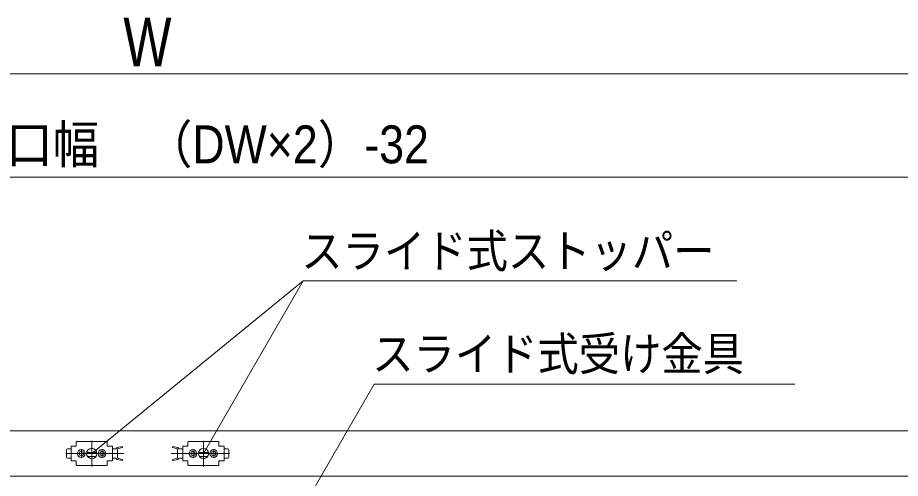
# Model space of a CAD drawing. Units: millimetres, scale not verified. Extents: x -6062 to 6062, y -3045 to 3045.
# Drawn here: x -3229 to -2376, y 1248 to 1693 of the extents above; entities that cross this region are included whole.
import ezdxf
from ezdxf.enums import TextEntityAlignment as Align

# ---------------------------------------------------------------- set-up
doc = ezdxf.new("R2010")
doc.units = ezdxf.units.MM
doc.header["$LTSCALE"] = 20
for name, color, linetype, lineweight in [('0-1_3一般', 7, 'Continuous', 9), ('0-2_2寸法-3', 7, 'Continuous', 9), ('0-3_2寸法-1', 7, 'Continuous', 9)]:
    doc.layers.add(name, color=color, linetype=linetype, lineweight=lineweight)
doc.styles.add('ＭＳ ゴシック', font='')
doc.styles.add('ＭＳ Ｐゴシック', font='')
doc.styles.get('ＭＳ ゴシック').set_extended_font_data('MS Gothic')
doc.styles.get('ＭＳ Ｐゴシック').set_extended_font_data('MS PGothic')

# ---------------------------------------------------------------- blocks, each defined once
blk = doc.blocks.new('グループ-4')
at = {"layer": '0-1_3一般'}
for p, q in [((-73990, 25876.9), (21350, 25876.9)), ((-27700, 25656.7), (-27700, 25646.1)), ((-27700, 25646.1), (-27700, 25586.9)), ((-27110, 25666.7), (-27690, 25666.7)), ((-27400, 25189.2), (-27400, 25685.4)), ((-27100, 25586.9), (-27100, 25656.7)), ((-25540, 25656.7), (-25540, 25586.9)), ((-24950, 25666.7), (-25530, 25666.7)), ((-25240, 25685.4), (-25240, 25189.2)), ((-24940, 25646.1), (-24940, 25656.7)), ((-24940, 25586.9), (-24940, 25646.1)), ((-27902.5, 25436.9), (-27682.5, 25436.9)), ((-27890, 25366.9), (-27890, 25506.9)), ((-27870, 25526.9), (-27810, 25526.9)), ((-27710, 25576.9), (-27800, 25576.9)), ((-27800, 25296.9), (-27800, 25576.9)), ((-27517.5, 25436.9), (-27682.5, 25436.9)), ((-27600, 25354.4), (-27600, 25519.4)), ((-27522.5, 25436.9), (-27282.5, 25436.9)), ((-27117.5, 25436.9), (-27282.5, 25436.9)), ((-27200, 25354.4), (-27200, 25519.4)), ((-26777.5, 25436.9), (-27117.5, 25436.9)), ((-27000, 25576.9), (-27090, 25576.9)), ((-27000, 25576.9), (-27000, 25296.9)), ((-27000, 25521.9), (-27000, 25576.9)), ((-27000, 25566.9), (-27000, 25536.9)), ((-26990, 25526.9), (-26926, 25526.9)), ((-26902, 25526.9), (-26902, 25346.9)), ((-26902, 25361.9), (-26902, 25511.9)), ((-25522.5, 25436.9), (-25862.5, 25436.9)), ((-25738, 25346.9), (-25738, 25526.9)), ((-25738, 25511.9), (-25738, 25361.9)), ((-25714, 25526.9), (-25650, 25526.9)), ((-25640, 25576.9), (-25640, 25521.9)), ((-25550, 25576.9), (-25640, 25576.9)), ((-25640, 25296.9), (-25640, 25576.9)), ((-25640, 25536.9), (-25640, 25566.9)), ((-25357.5, 25436.9), (-25522.5, 25436.9)), ((-25440, 25519.4), (-25440, 25354.4)), ((-25357.5, 25436.9), (-25117.5, 25436.9)), ((-24957.5, 25436.9), (-25122.5, 25436.9)), ((-25040, 25519.4), (-25040, 25354.4)), ((-24957.5, 25436.9), (-24737.5, 25436.9)), ((-24840, 25576.9), (-24930, 25576.9)), ((-24840, 25576.9), (-24840, 25296.9)), ((-24830, 25526.9), (-24770, 25526.9)), ((-24750, 25506.9), (-24750, 25366.9)), ((-27810, 25346.9), (-27870, 25346.9)), ((-27800, 25296.9), (-27710, 25296.9)), ((-27700, 25286.9), (-27700, 25227.7)), ((-27100, 25227.7), (-27100, 25286.9)), ((-27090, 25296.9), (-27000, 25296.9)), ((-27000, 25296.9), (-27000, 25351.9)), ((-27000, 25336.9), (-27000, 25306.9)), ((-26926, 25346.9), (-26990, 25346.9)), ((-26902, 25346.9), (-26802, 25322.9)), ((-25838, 25322.9), (-25738, 25346.9)), ((-25650, 25346.9), (-25714, 25346.9)), ((-25640, 25351.9), (-25640, 25296.9)), ((-25640, 25306.9), (-25640, 25336.9)), ((-25640, 25296.9), (-25550, 25296.9)), ((-25540, 25286.9), (-25540, 25227.7)), ((-24940, 25227.7), (-24940, 25286.9)), ((-24930, 25296.9), (-24840, 25296.9)), ((-24770, 25346.9), (-24830, 25346.9)), ((-27700, 25227.7), (-27700, 25217.1)), ((-27690, 25207.1), (-27110, 25207.1)), ((-27100, 25217.1), (-27100, 25227.7)), ((-25540, 25227.7), (-25540, 25217.1)), ((-25530, 25207.1), (-24950, 25207.1)), ((-24940, 25217.1), (-24940, 25227.7)), ((-73990, 24996.9), (21350, 24996.9)), ((-73990, 24996.9), (21350, 24996.9))]:
    blk.add_line(p, q, dxfattribs=at)
for points in [[(-26907.6, 25550.2), (-26807.6, 25574.2), (-26802, 25550.9), (-26902, 25526.9)], [(-25738, 25526.9), (-25838, 25550.9), (-25832.4, 25574.2), (-25732.4, 25550.2)], [(-26802, 25322.9), (-26807.6, 25299.5), (-26907.6, 25323.5)], [(-25732.4, 25323.5), (-25832.4, 25299.5), (-25838, 25322.9)]]:
    blk.add_lwpolyline(points, dxfattribs=at)
for centre, radius in [((-27600, 25436.9), 75), ((-27600, 25436.9), 42), ((-27200, 25436.9), 75), ((-27200, 25436.9), 42), ((-25440, 25436.9), 75), ((-25440, 25436.9), 42), ((-25040, 25436.9), 75), ((-25040, 25436.9), 42)]:
    blk.add_circle(centre, radius, dxfattribs=at)
for centre, radius, start, end in [((-27690, 25656.7), 10, 90, 180), ((-27110, 25656.7), 10, 0, 90), ((-25530, 25656.7), 10, 90, 180), ((-24950, 25656.7), 10, 0, 90), ((-27870, 25506.9), 20, 90, 180), ((-27810, 25536.9), 10, 270, 0), ((-27710, 25586.9), 10, 270, 0), ((-27090, 25586.9), 10, 180, 270), ((-26990, 25536.9), 10, 180, 270), ((-26902, 25526.9), 24, 103.49573, 180), ((-25738, 25526.9), 24, 0, 76.50427), ((-25650, 25536.9), 10, 270, 0), ((-25550, 25586.9), 10, 270, 0), ((-24930, 25586.9), 10, 180, 270), ((-24830, 25536.9), 10, 180, 270), ((-24770, 25506.9), 20, 0, 90), ((-27870, 25366.9), 20, 180, 270), ((-27810, 25336.9), 10, 0, 90), ((-27710, 25286.9), 10, 0, 90), ((-27090, 25286.9), 10, 90, 180), ((-26990, 25336.9), 10, 90, 180), ((-26902, 25346.9), 24, 180, 256.50427), ((-25738, 25346.9), 24, 283.49573, 0), ((-25650, 25336.9), 10, 0, 90), ((-25550, 25286.9), 10, 0, 90), ((-24930, 25286.9), 10, 90, 180), ((-24830, 25336.9), 10, 90, 180), ((-24770, 25366.9), 20, 270, 0), ((-27690, 25217.1), 10, 180, 270), ((-27110, 25217.1), 10, 270, 0), ((-25530, 25217.1), 10, 180, 270), ((-24950, 25217.1), 10, 270, 0)]:
    blk.add_arc(centre, radius, start, end, dxfattribs=at)
blk = doc.blocks.new('グループ-5')
at = {"layer": '0-1_3一般'}
blk.add_blockref('グループ-4', (0, 0), dxfattribs=at)

msp = doc.modelspace()

# ---------------------------------------------------------------- linework, layer by layer
at = {"layer": '0-2_2寸法-3'}
for p, q in [((-3157.5, 1271.86), (-2952.95, 1438.86)), ((-3152.6, 1272.86), (-3162.4, 1272.86)), ((-3157.31, 1276.86), (-3157.69, 1276.86)), ((-3157.31, 1276.86), (-3157.69, 1276.86)), ((-3044.48, 1272.84), (-3054.27, 1272.84)), ((-3049.2, 1276.84), (-3049.55, 1276.84)), ((-3049.2, 1276.84), (-3049.55, 1276.84)), ((-3153.5, 1268.86), (-3161.5, 1268.86)), ((-3045.38, 1268.84), (-3053.37, 1268.84))]:
    msp.add_line(p, q, dxfattribs=at)
for points in [[(-3049.38, 1271.84), (-2952.95, 1438.86), (-2533.72, 1438.86)], [(-2948.5, 1227.86), (-2884.41, 1338.86), (-2477.53, 1338.86)]]:
    msp.add_lwpolyline(points, dxfattribs=at)
for centre in [(-3157.5, 1271.86), (-3157.5, 1271.86), (-3049.38, 1271.84), (-3049.38, 1271.84)]:
    msp.add_circle(centre, 5.01, dxfattribs=at)
at = {"layer": '0-3_2寸法-1'}
for p, q in [((-734.51, 1638.86), (-5472.49, 1638.86)), ((-1934.51, 1538.86), (-4272.49, 1538.86))]:
    msp.add_line(p, q, dxfattribs=at)

# ---------------------------------------------------------------- block references
at = {"layer": '0-1_3一般', "xscale": 0.05, "yscale": 0.05}
msp.add_blockref('グループ-5', (-1787.5, 0), dxfattribs=at)

# ---------------------------------------------------------------- texts
at = {"layer": '0-2_2寸法-3', "style": 'ＭＳ ゴシック', "width": 0.9}
for s, p in [('スライド式ストッパー', (-2954.87, 1441.63)), ('スライド式受け金具', (-2886.34, 1342.21))]:
    msp.add_text(s, height=32.55, dxfattribs=at).set_placement(p, align=Align.BOTTOM_LEFT)
at = {"layer": '0-3_2寸法-1', "style": 'ＭＳ Ｐゴシック'}
for s, height, width, p in [('W', 47.17, 0.8, (-3126.96, 1631.79)), ('有効開口幅\u3000（DW×2）-32', 36.69, 0.9, (-3375.46, 1541.31))]:
    msp.add_text(s, height=height, dxfattribs=dict(at, width=width)).set_placement(p, align=Align.BOTTOM_LEFT)

doc.saveas('drawing.dxf')
